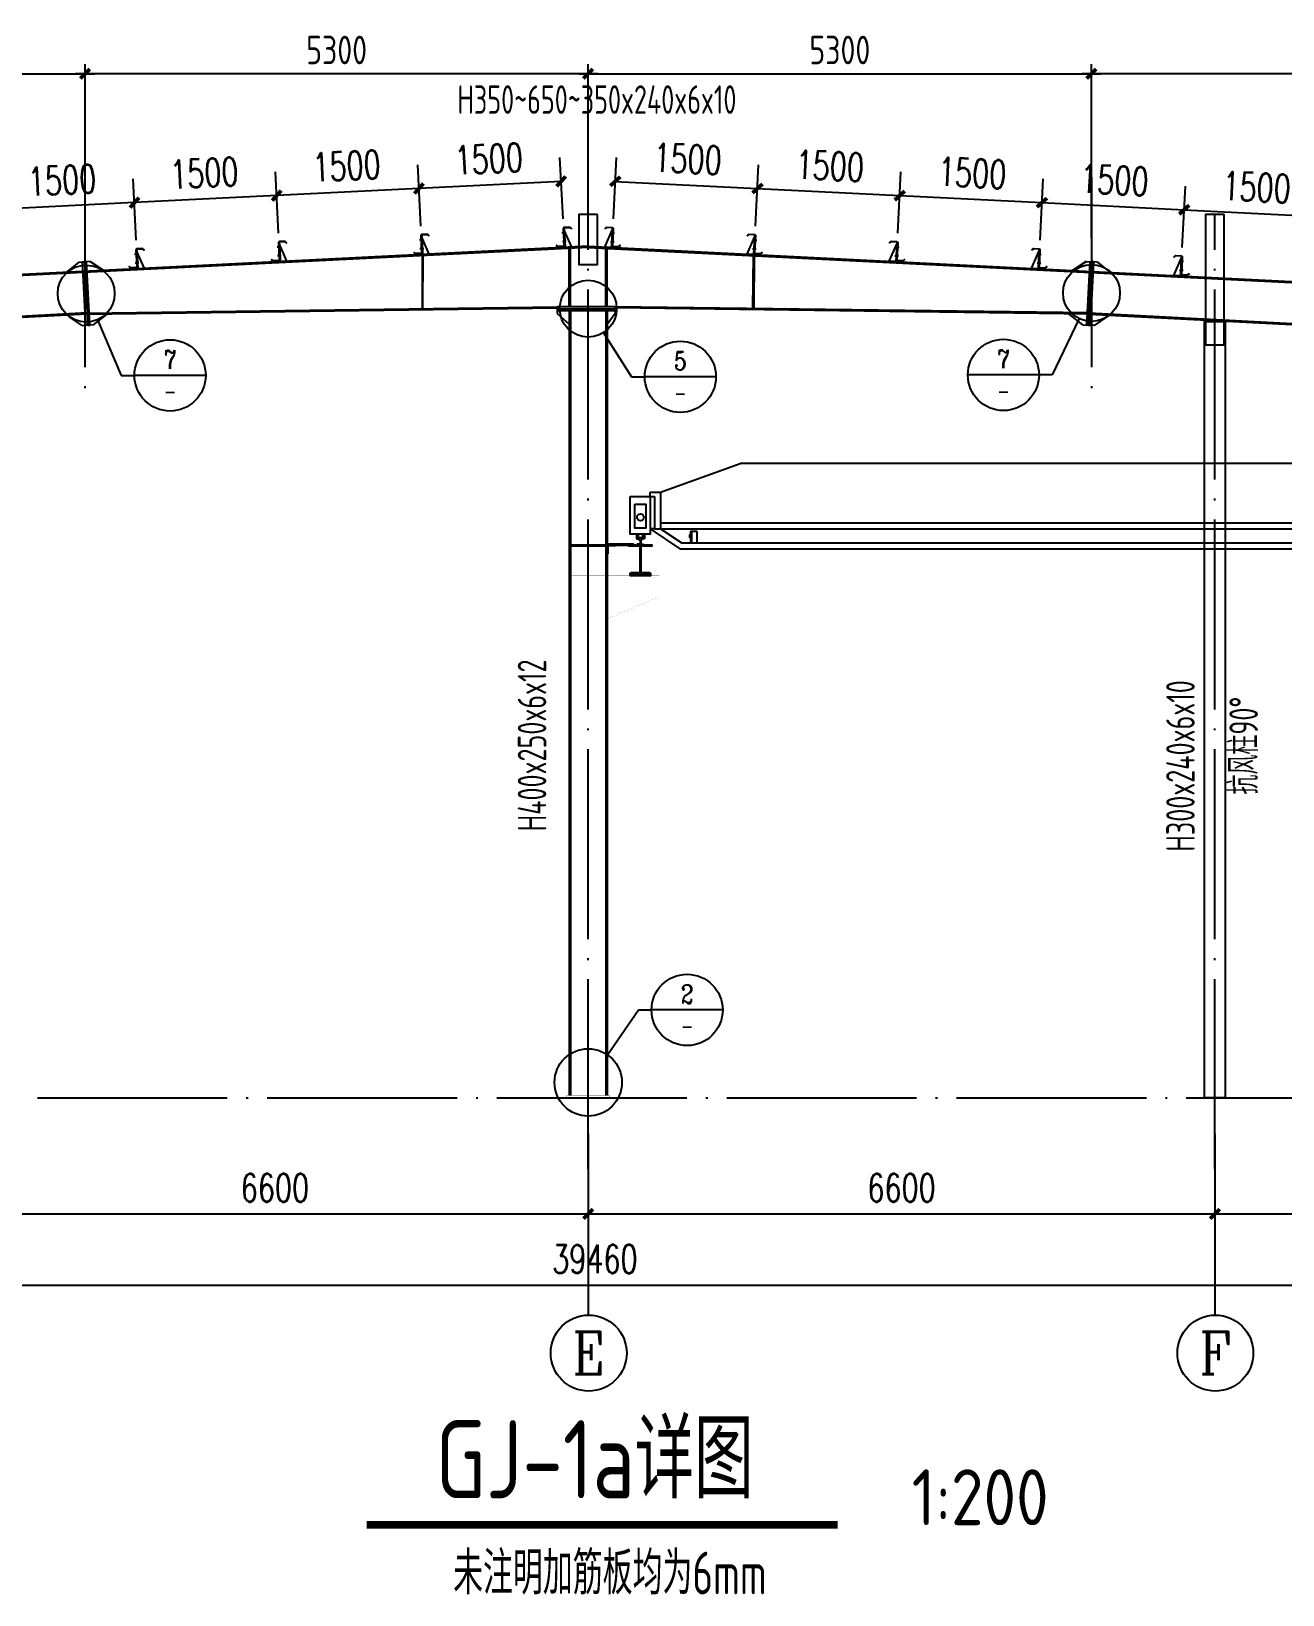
# Model space of a CAD drawing. Extents: x -89996 to 1006241, y -2176 to 440573.
# Drawn here: x 391939 to 405120, y 330381 to 346843 of the extents above; entities that cross this region are included whole.
import ezdxf
from ezdxf.enums import TextEntityAlignment as Align

# ---------------------------------------------------------------- set-up
doc = ezdxf.new("R2010")
doc.units = 0
doc.header["$LTSCALE"] = 1000
doc.header["$MEASUREMENT"] = 0
doc.linetypes.add('DOTE', pattern=[2.42, 2, -0.2, 0.02, -0.2])
for name, color, linetype in [('14', 2, 'Continuous'), ('AXIS', 3, 'Continuous'), ('AXIS_DIM', 3, 'Continuous'), ('AXIS_TEXT', 7, 'Continuous'), ('DIM1', 6, 'Continuous'), ('DIM_SYMB', 3, 'Continuous'), ('DOTE', 1, 'DOTE'), ('GL', 150, 'Continuous'), ('GZ', 50, 'Continuous'), ('LT', 27, 'Continuous'), ('PUB_TEXT', 7, 'Continuous'), ('PZ', 202, 'Continuous'), ('TEXT', 7, 'Continuous'), ('吊车', 221, 'Continuous'), ('柱子', 30, 'Continuous')]:
    doc.layers.add(name, color=color, linetype=linetype)
doc.styles.add('_TCH_AXIS', font='COMPLEX', dxfattribs={"bigfont": 'GBCBIG'})
doc.styles.add('_TCH_DIM_T3', font='SIMPLEX', dxfattribs={"width": 0.705882, "bigfont": 'GBCBIG'})
doc.styles.add('_TCH_LABEL', font='COMPLEX', dxfattribs={"bigfont": 'GBCBIG'})
doc.styles.add('C', font='tssdeng.shx', dxfattribs={"height": 3, "bigfont": 'tssdchn.shx'})
doc.styles.get("Standard").update_dxf_attribs({"font": 'gbenor.shx', "bigfont": 'gbcbig.shx'})
doc.styles.add('TSSD_Dimension', font='Tssdeng.shx', dxfattribs={"width": 0.8, "bigfont": 'hztxt.shx'})
doc.styles.add('TSSD_Norm', font='tssdeng.shx', dxfattribs={"bigfont": 'hztxt.shx'})
doc.dimstyles.new('_TCH_ARCH&&100', dxfattribs={"dimtxt": 297.5, "dimasz": 100, "dimexe": 250, "dimexo": 300, "dimgap": 126.25, "dimtad": 1, "dimdec": 0, "dimzin": 0, "dimdsep": 46, "dimtxsty": '_TCH_DIM_T3', "dimblk": 'ARCHTICK', "dimcen": 0.09, "dimclrt": 7, "dimazin": 2, "dimtfac": 1, "dimtdec": 0, "dimtix": 1, "dimtmove": 2, "dimatfit": 3, "dimfxl": 0, "dimtolj": 1, "dimtzin": 0, "dimarcsym": 0})
doc.dimstyles.new('TCH_100_1', dxfattribs={"dimtxt": 297.5, "dimasz": 100, "dimexe": 250, "dimexo": 300, "dimgap": 126.25, "dimtad": 1, "dimdec": 0, "dimzin": 0, "dimdsep": 46, "dimtxsty": '_TCH_DIM_T3', "dimblk": 'ARCHTICK', "dimcen": 0.09, "dimclrd": 126, "dimclre": 126, "dimclrt": 7, "dimazin": 2, "dimtfac": 1, "dimtdec": 0, "dimtix": 1, "dimtmove": 2, "dimatfit": 3, "dimfxl": 0, "dimtolj": 1, "dimtzin": 0, "dimarcsym": 0})
doc.dimstyles.new('TSSD_100_100', dxfattribs={"dimtxt": 300, "dimasz": 100, "dimexe": 100, "dimexo": 250, "dimgap": 100, "dimtad": 1, "dimdec": 0, "dimzin": 0, "dimdsep": 46, "dimtxsty": 'TSSD_Dimension', "dimblk": 'ARCHTICK', "dimcen": 0, "dimdle": 100, "dimclrt": 7, "dimadec": 0, "dimazin": 0, "dimtfac": 1, "dimtdec": 0, "dimtix": 1, "dimtmove": 2, "dimatfit": 3, "dimfxl": 0, "dimtolj": 1, "dimtzin": 0, "dimarcsym": 0})

# ---------------------------------------------------------------- blocks, each defined once
blk = doc.blocks.new('_ArchTick')
at = {"color": 0, "linetype": 'ByBlock', "const_width": 0.4}
blk.add_lwpolyline([(-0.5, -0.5), (0.5, 0.5)], dxfattribs=at)
blk = doc.blocks.new('*D1224')
at = {"layer": 'AXIS_DIM', "color": 0, "lineweight": -2, "transparency": 16777216}
for p, q in [((412304, 346396), (403005, 346396)), ((403105, 344668), (403105, 346496)), ((412204, 344644), (412204, 346496))]:
    blk.add_line(p, q, dxfattribs=at)
at = {"layer": 'Defpoints', "color": 0, "transparency": 16777216}
for p in [(403105, 346396), (403105, 344418, -2), (412204, 344394)]:
    blk.add_point(p, dxfattribs=at)
at = {"layer": 'AXIS_DIM', "color": 0, "lineweight": -2, "transparency": 16777216, "xscale": 100, "yscale": 100, "zscale": 100, "rotation": 180}
blk.add_blockref('_ArchTick', (403105, 346396), dxfattribs=at)
at = {"layer": 'AXIS_DIM', "color": 0, "lineweight": -2, "transparency": 16777216, "xscale": 100, "yscale": 100, "zscale": 100}
blk.add_blockref('_ArchTick', (412204, 346396), dxfattribs=at)
at = {"layer": 'AXIS_DIM', "color": 7, "transparency": 16777216, "insert": (407655, 346646), "char_height": 300, "attachment_point": 5, "style": 'TSSD_Dimension'}
blk.add_mtext('\\A1;9100', dxfattribs=at)
blk = doc.blocks.new('*D1225')
at = {"layer": 'AXIS_DIM', "color": 0, "lineweight": -2, "transparency": 16777216}
for p, q in [((397705, 346396), (403205, 346396)), ((397805, 344920), (397805, 346496)), ((403105, 344668), (403105, 346496))]:
    blk.add_line(p, q, dxfattribs=at)
at = {"layer": 'Defpoints', "color": 0, "transparency": 16777216}
for p in [(403105, 346396), (397805, 344670), (403105, 344418, -2)]:
    blk.add_point(p, dxfattribs=at)
at = {"layer": 'AXIS_DIM', "color": 0, "lineweight": -2, "transparency": 16777216, "xscale": 100, "yscale": 100, "zscale": 100, "rotation": 180}
blk.add_blockref('_ArchTick', (397805, 346396), dxfattribs=at)
at = {"layer": 'AXIS_DIM', "color": 0, "lineweight": -2, "transparency": 16777216, "xscale": 100, "yscale": 100, "zscale": 100}
blk.add_blockref('_ArchTick', (403105, 346396), dxfattribs=at)
at = {"layer": 'AXIS_DIM', "color": 7, "transparency": 16777216, "insert": (400455, 346646), "char_height": 300, "attachment_point": 5, "style": 'TSSD_Dimension'}
blk.add_mtext('\\A1;5300', dxfattribs=at)
blk = doc.blocks.new('4')
at = {"layer": 'LT', "color": 1, "linetype": 'Continuous'}
for p, q in [((1121054, 121886, -8), (1121014, 121884, -8)), ((1121054, 121886, -8), (1121014, 121884, -8)), ((1121058, 121794, -8), (1121019, 121792, -8)), ((1121058, 121794, -8), (1121019, 121792, -8))]:
    blk.add_line(p, q, dxfattribs=at)
at = {"layer": 'LT', "elevation": -8}
blk.add_lwpolyline([(1121032, 121929, -0.414214), (1121041, 121940), (1121097, 121943), (1121111, 121930), (1121113, 121932), (1121098, 121946), (1121038, 121943, 0.414214), (1121028, 121932), (1121037, 121755, -0.414214), (1121028, 121745), (1120972, 121742), (1120958, 121755), (1120956, 121753), (1120971, 121739), (1121031, 121742, 0.414214), (1121040, 121753), (1121032, 121929)], format="xyb", dxfattribs=at)
at = {"layer": 'LT', "elevation": -4}
for points in [[(1121032, 121924), (1121038, 121925), (1121047, 121733), (1121041, 121733)], [(1121038, 121915), (1121047, 121733), (1121117, 121736)]]:
    blk.add_lwpolyline(points, close=True, dxfattribs=at)
at = {"layer": 'LT', "color": 1, "linetype": 'Continuous'}
for points in [[(1121031, 121872, -8), (1121030, 121897, -8), (1121040, 121873, -8), (1121039, 121897, -8)], [(1121031, 121872, -8), (1121030, 121897, -8), (1121040, 121873, -8), (1121039, 121897, -8)], [(1121035, 121805, -8), (1121036, 121781, -8), (1121044, 121806, -8), (1121045, 121781, -8)], [(1121035, 121805, -8), (1121036, 121781, -8), (1121044, 121806, -8), (1121045, 121781, -8)]]:
    blk.add_solid(points, dxfattribs=at)
blk = doc.blocks.new('*D1227')
at = {"color": 126, "lineweight": -2, "transparency": 16777216}
for p, q in [((398070, 344867), (398102, 345513)), ((399568, 344792), (399600, 345438)), ((398090, 345263), (399588, 345188))]:
    blk.add_line(p, q, dxfattribs=at)
at = {"layer": 'Defpoints', "color": 0, "transparency": 16777216}
for p in [(399588, 345188), (398055, 344568, 0), (399553, 344493, 0)]:
    blk.add_point(p, dxfattribs=at)
at = {"color": 126, "lineweight": -2, "transparency": 16777216, "xscale": 100, "yscale": 100, "zscale": 100}
for p, rotation in [((398090, 345263), 177.1375947720563), ((399588, 345188), 357.1375947720563)]:
    blk.add_blockref('_ArchTick', p, dxfattribs=dict(at, rotation=rotation))
at = {"color": 7, "transparency": 16777216, "insert": (398852, 345500), "char_height": 297.5, "attachment_point": 5, "rotation": 357.1376, "style": '_TCH_DIM_T3'}
blk.add_mtext('\\A1;1500', dxfattribs=at)
blk = doc.blocks.new('*D1228')
at = {"color": 126, "lineweight": -2, "transparency": 16777216}
for p, q in [((399568, 344792), (399600, 345438)), ((401066, 344717), (401098, 345363)), ((399588, 345188), (401086, 345113))]:
    blk.add_line(p, q, dxfattribs=at)
at = {"layer": 'Defpoints', "color": 0, "transparency": 16777216}
for p in [(401086, 345113), (399553, 344493, 0), (401051, 344418, 0)]:
    blk.add_point(p, dxfattribs=at)
at = {"color": 126, "lineweight": -2, "transparency": 16777216, "xscale": 100, "yscale": 100, "zscale": 100}
for p, rotation in [((399588, 345188), 177.1375947720563), ((401086, 345113), 357.1375947720563)]:
    blk.add_blockref('_ArchTick', p, dxfattribs=dict(at, rotation=rotation))
at = {"color": 7, "transparency": 16777216, "insert": (400350, 345426), "char_height": 297.5, "attachment_point": 5, "rotation": 357.1376, "style": '_TCH_DIM_T3'}
blk.add_mtext('\\A1;1500', dxfattribs=at)
blk = doc.blocks.new('*D1229')
at = {"color": 126, "lineweight": -2, "transparency": 16777216}
for p, q in [((401066, 344717), (401098, 345363)), ((402564, 344643), (402596, 345288)), ((401086, 345113), (402584, 345039))]:
    blk.add_line(p, q, dxfattribs=at)
at = {"layer": 'Defpoints', "color": 0, "transparency": 16777216}
for p in [(402584, 345039), (401051, 344418, 0), (402549, 344343, 0)]:
    blk.add_point(p, dxfattribs=at)
at = {"color": 126, "lineweight": -2, "transparency": 16777216, "xscale": 100, "yscale": 100, "zscale": 100}
for p, rotation in [((401086, 345113), 177.1375947720563), ((402584, 345039), 357.1375947720563)]:
    blk.add_blockref('_ArchTick', p, dxfattribs=dict(at, rotation=rotation))
at = {"color": 7, "transparency": 16777216, "insert": (401849, 345351), "char_height": 297.5, "attachment_point": 5, "rotation": 357.1376, "style": '_TCH_DIM_T3'}
blk.add_mtext('\\A1;1500', dxfattribs=at)
blk = doc.blocks.new('*D1230')
at = {"color": 126, "lineweight": -2, "transparency": 16777216}
for p, q in [((402564, 344643), (402596, 345288)), ((404062, 344568), (404095, 345213)), ((402584, 345039), (404082, 344964))]:
    blk.add_line(p, q, dxfattribs=at)
at = {"layer": 'Defpoints', "color": 0, "transparency": 16777216}
for p in [(404082, 344964), (402549, 344343, 0), (404047, 344268, 0)]:
    blk.add_point(p, dxfattribs=at)
at = {"color": 126, "lineweight": -2, "transparency": 16777216, "xscale": 100, "yscale": 100, "zscale": 100}
for p, rotation in [((402584, 345039), 177.1375947720563), ((404082, 344964), 357.1375947720563)]:
    blk.add_blockref('_ArchTick', p, dxfattribs=dict(at, rotation=rotation))
at = {"color": 7, "transparency": 16777216, "insert": (403347, 345276), "char_height": 297.5, "attachment_point": 5, "rotation": 357.1376, "style": '_TCH_DIM_T3'}
blk.add_mtext('\\A1;1500', dxfattribs=at)
blk = doc.blocks.new('*D1231')
at = {"color": 126, "lineweight": -2, "transparency": 16777216}
for p, q in [((404062, 344568), (404095, 345213)), ((405560, 344493), (405593, 345138)), ((404082, 344964), (405580, 344889))]:
    blk.add_line(p, q, dxfattribs=at)
at = {"layer": 'Defpoints', "color": 0, "transparency": 16777216}
for p in [(405580, 344889), (404047, 344268, 0), (405545, 344193, 0)]:
    blk.add_point(p, dxfattribs=at)
at = {"color": 126, "lineweight": -2, "transparency": 16777216, "xscale": 100, "yscale": 100, "zscale": 100}
for p, rotation in [((404082, 344964), 177.1375947720563), ((405580, 344889), 357.1375947720563)]:
    blk.add_blockref('_ArchTick', p, dxfattribs=dict(at, rotation=rotation))
at = {"color": 7, "transparency": 16777216, "insert": (404845, 345201), "char_height": 297.5, "attachment_point": 5, "rotation": 357.1376, "style": '_TCH_DIM_T3'}
blk.add_mtext('\\A1;1500', dxfattribs=at)
blk = doc.blocks.new('*D1204')
at = {"layer": 'AXIS_DIM', "color": 0, "lineweight": -2, "transparency": 16777216}
for p, q in [((382205, 346396), (392605, 346396)), ((382305, 344683), (382305, 346496)), ((392505, 344827), (392505, 346496))]:
    blk.add_line(p, q, dxfattribs=at)
at = {"layer": 'Defpoints', "color": 0, "transparency": 16777216}
for p in [(392505, 346396), (392505, 344577, 4), (382305, 344433, -3)]:
    blk.add_point(p, dxfattribs=at)
at = {"layer": 'AXIS_DIM', "color": 0, "lineweight": -2, "transparency": 16777216, "xscale": 100, "yscale": 100, "zscale": 100, "rotation": 180}
blk.add_blockref('_ArchTick', (382305, 346396), dxfattribs=at)
at = {"layer": 'AXIS_DIM', "color": 0, "lineweight": -2, "transparency": 16777216, "xscale": 100, "yscale": 100, "zscale": 100}
blk.add_blockref('_ArchTick', (392505, 346396), dxfattribs=at)
at = {"layer": 'AXIS_DIM', "color": 7, "transparency": 16777216, "insert": (387405, 346646), "char_height": 300, "attachment_point": 5, "style": 'TSSD_Dimension'}
blk.add_mtext('\\A1;10200', dxfattribs=at)
blk = doc.blocks.new('*D1205')
at = {"layer": 'AXIS_DIM', "color": 0, "lineweight": -2, "transparency": 16777216}
for p, q in [((397905, 346396), (392405, 346396)), ((392505, 344827), (392505, 346496)), ((397805, 344920), (397805, 346496))]:
    blk.add_line(p, q, dxfattribs=at)
at = {"layer": 'Defpoints', "color": 0, "transparency": 16777216}
for p in [(392505, 346396), (392505, 344577, 4), (397805, 344670)]:
    blk.add_point(p, dxfattribs=at)
at = {"layer": 'AXIS_DIM', "color": 0, "lineweight": -2, "transparency": 16777216, "xscale": 100, "yscale": 100, "zscale": 100, "rotation": 180}
blk.add_blockref('_ArchTick', (392505, 346396), dxfattribs=at)
at = {"layer": 'AXIS_DIM', "color": 0, "lineweight": -2, "transparency": 16777216, "xscale": 100, "yscale": 100, "zscale": 100}
blk.add_blockref('_ArchTick', (397805, 346396), dxfattribs=at)
at = {"layer": 'AXIS_DIM', "color": 7, "transparency": 16777216, "insert": (395155, 346646), "char_height": 300, "attachment_point": 5, "style": 'TSSD_Dimension'}
blk.add_mtext('\\A1;5300', dxfattribs=at)
blk = doc.blocks.new('*D1207')
at = {"color": 126, "lineweight": -2, "transparency": 16777216}
for p, q in [((396042, 344792), (396009, 345438)), ((397540, 344867), (397507, 345513)), ((397520, 345263), (396022, 345188))]:
    blk.add_line(p, q, dxfattribs=at)
at = {"layer": 'Defpoints', "color": 0, "transparency": 16777216}
for p in [(396022, 345188), (397555, 344568, 0), (396057, 344493, 0)]:
    blk.add_point(p, dxfattribs=at)
at = {"color": 126, "lineweight": -2, "transparency": 16777216, "xscale": 100, "yscale": 100, "zscale": 100}
for p, rotation in [((396022, 345188), 182.8624052246129), ((397520, 345263), 2.86240522461287)]:
    blk.add_blockref('_ArchTick', p, dxfattribs=dict(at, rotation=rotation))
at = {"color": 7, "transparency": 16777216, "insert": (396757, 345500), "char_height": 297.5, "attachment_point": 5, "rotation": 2.8624, "style": '_TCH_DIM_T3'}
blk.add_mtext('\\A1;1500', dxfattribs=at)
blk = doc.blocks.new('*D1208')
at = {"color": 126, "lineweight": -2, "transparency": 16777216}
for p, q in [((396042, 344792), (396009, 345438)), ((394543, 344717), (394511, 345363)), ((396022, 345188), (394524, 345113))]:
    blk.add_line(p, q, dxfattribs=at)
at = {"layer": 'Defpoints', "color": 0, "transparency": 16777216}
for p in [(394524, 345113), (394558, 344418, 0), (396057, 344493, 0)]:
    blk.add_point(p, dxfattribs=at)
at = {"color": 126, "lineweight": -2, "transparency": 16777216, "xscale": 100, "yscale": 100, "zscale": 100}
for p, rotation in [((396022, 345188), 2.86240522461287), ((394524, 345113), 182.8624052246129)]:
    blk.add_blockref('_ArchTick', p, dxfattribs=dict(at, rotation=rotation))
at = {"color": 7, "transparency": 16777216, "insert": (395259, 345426), "char_height": 297.5, "attachment_point": 5, "rotation": 2.8624, "style": '_TCH_DIM_T3'}
blk.add_mtext('\\A1;1500', dxfattribs=at)
blk = doc.blocks.new('*D1209')
at = {"color": 126, "lineweight": -2, "transparency": 16777216}
for p, q in [((393045, 344643), (393013, 345288)), ((394543, 344717), (394511, 345363)), ((394524, 345113), (393026, 345039))]:
    blk.add_line(p, q, dxfattribs=at)
at = {"layer": 'Defpoints', "color": 0, "transparency": 16777216}
for p in [(393026, 345039), (394558, 344418, 0), (393060, 344343, 0)]:
    blk.add_point(p, dxfattribs=at)
at = {"color": 126, "lineweight": -2, "transparency": 16777216, "xscale": 100, "yscale": 100, "zscale": 100}
for p, rotation in [((393026, 345039), 182.8624052246129), ((394524, 345113), 2.86240522461287)]:
    blk.add_blockref('_ArchTick', p, dxfattribs=dict(at, rotation=rotation))
at = {"color": 7, "transparency": 16777216, "insert": (393761, 345351), "char_height": 297.5, "attachment_point": 5, "rotation": 2.8624, "style": '_TCH_DIM_T3'}
blk.add_mtext('\\A1;1500', dxfattribs=at)
blk = doc.blocks.new('*D1210')
at = {"color": 126, "lineweight": -2, "transparency": 16777216}
for p, q in [((393045, 344643), (393013, 345288)), ((391547, 344568), (391515, 345213)), ((393026, 345039), (391527, 344964))]:
    blk.add_line(p, q, dxfattribs=at)
at = {"layer": 'Defpoints', "color": 0, "transparency": 16777216}
for p in [(391527, 344964), (391562, 344268, 0), (393060, 344343, 0)]:
    blk.add_point(p, dxfattribs=at)
at = {"color": 126, "lineweight": -2, "transparency": 16777216, "xscale": 100, "yscale": 100, "zscale": 100}
for p, rotation in [((393026, 345039), 2.86240522461287), ((391527, 344964), 182.8624052246129)]:
    blk.add_blockref('_ArchTick', p, dxfattribs=dict(at, rotation=rotation))
at = {"color": 7, "transparency": 16777216, "insert": (392263, 345276), "char_height": 297.5, "attachment_point": 5, "rotation": 2.8624, "style": '_TCH_DIM_T3'}
blk.add_mtext('\\A1;1500', dxfattribs=at)
blk = doc.blocks.new('*D2768')
at = {"layer": 'AXIS', "color": 0, "lineweight": -2, "transparency": 16777216}
for p, q in [((378145, 335235), (378145, 333390)), ((417604, 335235), (417604, 333390)), ((378145, 333640), (417604, 333640))]:
    blk.add_line(p, q, dxfattribs=at)
at = {"layer": 'Defpoints', "color": 0, "transparency": 16777216}
for p in [(378145, 335535), (417604, 335535), (417604, 333640)]:
    blk.add_point(p, dxfattribs=at)
at = {"layer": 'AXIS', "color": 0, "lineweight": -2, "transparency": 16777216, "xscale": 100, "yscale": 100, "zscale": 100, "rotation": 180}
blk.add_blockref('_ArchTick', (378145, 333640), dxfattribs=at)
at = {"layer": 'AXIS', "color": 0, "lineweight": -2, "transparency": 16777216, "xscale": 100, "yscale": 100, "zscale": 100}
blk.add_blockref('_ArchTick', (417604, 333640), dxfattribs=at)
at = {"layer": 'AXIS', "color": 7, "transparency": 16777216, "insert": (397875, 333915), "char_height": 297.5, "attachment_point": 5, "style": '_TCH_DIM_T3'}
blk.add_mtext('\\A1;39460', dxfattribs=at)
blk = doc.blocks.new('*D2771')
at = {"layer": 'AXIS', "color": 0, "lineweight": -2, "transparency": 16777216}
for p, q in [((391205, 335235), (391205, 334140)), ((397805, 335235), (397805, 334140)), ((391205, 334390), (397805, 334390))]:
    blk.add_line(p, q, dxfattribs=at)
at = {"layer": 'Defpoints', "color": 0, "transparency": 16777216}
for p in [(391205, 335535), (397805, 335535), (397805, 334390)]:
    blk.add_point(p, dxfattribs=at)
at = {"layer": 'AXIS', "color": 0, "lineweight": -2, "transparency": 16777216, "xscale": 100, "yscale": 100, "zscale": 100, "rotation": 180}
blk.add_blockref('_ArchTick', (391205, 334390), dxfattribs=at)
at = {"layer": 'AXIS', "color": 0, "lineweight": -2, "transparency": 16777216, "xscale": 100, "yscale": 100, "zscale": 100}
blk.add_blockref('_ArchTick', (397805, 334390), dxfattribs=at)
at = {"layer": 'AXIS', "color": 7, "transparency": 16777216, "insert": (394505, 334665), "char_height": 297.5, "attachment_point": 5, "style": '_TCH_DIM_T3'}
blk.add_mtext('\\A1;6600', dxfattribs=at)
blk = doc.blocks.new('*D2772')
at = {"layer": 'AXIS', "color": 0, "lineweight": -2, "transparency": 16777216}
for p, q in [((397805, 335235), (397805, 334140)), ((404405, 335235), (404405, 334140)), ((397805, 334390), (404405, 334390))]:
    blk.add_line(p, q, dxfattribs=at)
at = {"layer": 'Defpoints', "color": 0, "transparency": 16777216}
for p in [(397805, 335535), (404405, 335535), (404405, 334390)]:
    blk.add_point(p, dxfattribs=at)
at = {"layer": 'AXIS', "color": 0, "lineweight": -2, "transparency": 16777216, "xscale": 100, "yscale": 100, "zscale": 100, "rotation": 180}
blk.add_blockref('_ArchTick', (397805, 334390), dxfattribs=at)
at = {"layer": 'AXIS', "color": 0, "lineweight": -2, "transparency": 16777216, "xscale": 100, "yscale": 100, "zscale": 100}
blk.add_blockref('_ArchTick', (404405, 334390), dxfattribs=at)
at = {"layer": 'AXIS', "color": 7, "transparency": 16777216, "insert": (401105, 334665), "char_height": 297.5, "attachment_point": 5, "style": '_TCH_DIM_T3'}
blk.add_mtext('\\A1;6600', dxfattribs=at)
blk = doc.blocks.new('*D2773')
at = {"layer": 'AXIS', "color": 0, "lineweight": -2, "transparency": 16777216}
for p, q in [((404405, 335235), (404405, 334140)), ((411005, 335235), (411005, 334140)), ((404405, 334390), (411005, 334390))]:
    blk.add_line(p, q, dxfattribs=at)
at = {"layer": 'Defpoints', "color": 0, "transparency": 16777216}
for p in [(404405, 335535), (411005, 335535), (411005, 334390)]:
    blk.add_point(p, dxfattribs=at)
at = {"layer": 'AXIS', "color": 0, "lineweight": -2, "transparency": 16777216, "xscale": 100, "yscale": 100, "zscale": 100, "rotation": 180}
blk.add_blockref('_ArchTick', (404405, 334390), dxfattribs=at)
at = {"layer": 'AXIS', "color": 0, "lineweight": -2, "transparency": 16777216, "xscale": 100, "yscale": 100, "zscale": 100}
blk.add_blockref('_ArchTick', (411005, 334390), dxfattribs=at)
at = {"layer": 'AXIS', "color": 7, "transparency": 16777216, "insert": (407705, 334665), "char_height": 297.5, "attachment_point": 5, "style": '_TCH_DIM_T3'}
blk.add_mtext('\\A1;6600', dxfattribs=at)

msp = doc.modelspace()

# ---------------------------------------------------------------- linework, layer by layer
for points in [[(396065.39, 344481.2), (396056.89, 344480.78), (396055.72, 343923.02), (396064.2, 343922.99)], [(399544.1, 344481.2), (399552.59, 344480.78), (399548.54, 343923.28), (399540.06, 343923.25)]]:
    msp.add_lwpolyline(points, close=True)
at = {"layer": '14', "const_width": 0.45}
for points, elevation in [([(397618.74, 341112.58), (397990.74, 341112.58)], 3.98), ([(398554.74, 341112.58), (398004.74, 341112.58)], 3.84), ([(398004.74, 341112.58), (398004.74, 341102.58)], 3.84), ([(398554.74, 341102.58), (398554.74, 341112.58)], 3.84), ([(397990.74, 341102.58), (397618.74, 341102.58)], 3.98), ([(398004.74, 340662.58), (398004.74, 341102.58)], 3.84), ([(398004.74, 341102.58), (398554.74, 341102.58)], 3.84), ([(398004.74, 341102.58), (398554.74, 341102.58)], 3.84), ([(398349.74, 341102.58), (398349.74, 340806.85)], 3.84), ([(398359.74, 340811.03), (398359.74, 341102.58)], 3.84), ([(398554.74, 341102.58), (398554.74, 340892.58)], 3.84), ([(398554.74, 340892.58), (398004.74, 340662.58)], 3.84), ([(398554.74, 340892.58), (398004.74, 340662.58)], 3.84), ([(398004.74, 340652.58), (398554.74, 340882.58)], 3.84), ([(398349.74, 340806.85), (398359.74, 340811.03)], 3.84), ([(398554.74, 340882.58), (398554.74, 340892.58)], 3.84), ([(397618.74, 340662.58), (397990.74, 340662.58)], 3.98), ([(397990.74, 340652.58), (397618.74, 340652.58)], 3.98), ([(398004.74, 340662.58), (398004.74, 340652.58)], 3.84)]:
    msp.add_lwpolyline(points, dxfattribs=dict(at, elevation=elevation))
at = {"layer": 'AXIS'}
for p, q in [((392635.12, 343806.32), (392887.11, 343219.81)), ((402975.84, 343817.3), (402691.81, 343224.8)), ((397965.65, 343669.29), (398261.18, 343205.07)), ((392887.11, 343219.81), (393025.81, 343219.81)), ((393775.81, 343219.81), (393025.81, 343219.81)), ((398261.18, 343205.07), (398400.23, 343205.07)), ((399150.23, 343205.07), (398400.23, 343205.07)), ((402553.11, 343224.8), (401803.11, 343224.8)), ((402691.81, 343224.8), (402553.11, 343224.8)), ((398006.64, 336066.87), (398332.76, 336538.35)), ((398332.76, 336538.35), (398471.46, 336538.35)), ((399221.46, 336538.35), (398471.46, 336538.35)), ((397804.74, 334608.65), (397804.74, 333327.91)), ((404404.74, 334608.65), (404404.74, 333327.91))]:
    msp.add_line(p, q, dxfattribs=at)
for centre, radius in [((392516.84, 344081.61), 299.62), ((403105.36, 344087.48), 299.62), ((397804.74, 343922.03), 299.62), ((393400.81, 343219.81), 375), ((398775.23, 343205.07), 375), ((402178.11, 343224.8), 375), ((398846.46, 336538.35), 375), ((397804.74, 335774.98), 354.91), ((397809.97, 332924.76), 400), ((404409.97, 332924.76), 400)]:
    msp.add_circle(centre, radius, dxfattribs=at)
at = {"layer": 'DIM1'}
for p, q in [((397990.74, 341432.58, 3.48), (397618.74, 341432.58, 3.98)), ((397990.74, 341422.58, 3.48), (397618.74, 341422.58, 3.98))]:
    msp.add_line(p, q, dxfattribs=at)
at = {"layer": 'DIM1', "elevation": 8.52}
for points in [[(398014.74, 341432.58), (398282.63, 341432.58), (398282.63, 341442.58), (398014.74, 341442.58)], [(398229.74, 341424.58), (398479.74, 341424.58), (398479.74, 341432.58), (398229.74, 341432.58)], [(398351.74, 341424.58), (398357.74, 341424.58), (398357.74, 341140.58), (398351.74, 341140.58)], [(398244.74, 341112.58), (398464.74, 341112.58), (398464.74, 341132.58), (398244.74, 341132.58)], [(398254.74, 341132.58), (398454.74, 341132.58), (398454.74, 341140.58), (398254.74, 341140.58)]]:
    msp.add_lwpolyline(points, close=True, dxfattribs=at)
at = {"layer": 'DIM1', "elevation": 3.84}
msp.add_lwpolyline([(398004.74, 341432.58), (398094.74, 341432.58), (398094.74, 341427.24, -0.41421356), (398092.07, 341424.58), (398022.74, 341424.58, 0.41421356), (398012.74, 341414.58), (398012.74, 341345.24, -0.41421356), (398010.07, 341342.58), (398004.74, 341342.58), (398004.74, 341432.58)], format="xyb", dxfattribs=at)
at = {"layer": 'DIM_SYMB', "const_width": 82.32}
msp.add_lwpolyline([(395472.12, 331116.37), (400431.4, 331116.37)], dxfattribs=at)
at = {"layer": 'DOTE'}
for p, q in [((392504.74, 345305.41, 3.99), (392504.74, 343075.29, 3.99)), ((403104.93, 345305.33, 0), (403104.93, 343075.21, 0)), ((397804.74, 334862.59, 3.97), (397804.74, 344912.48, 3.99)), ((404404.74, 334862.59, 3.97), (404404.74, 344914.66, 3.99)), ((377483.48, 335612.59, 4.01), (445487.3, 335612.56, 3.99))]:
    msp.add_line(p, q, dxfattribs=at)
at = {"layer": 'GL', "extrusion": (0.000390955, 1.93016e-05, 1)}
for p, q in [((397804.73, 344568.17), (378863.52, 343621.11)), ((397804.74, 344580.18, 0), (378863.54, 343633.12, 0)), ((392528.06, 343877.3, -0.92), (382326.96, 343348.35, -10.55)), ((392528.05, 343865.28, -0.92), (382327.55, 343336.36, -10.55))]:
    msp.add_line(p, q, dxfattribs=at)
at = {"layer": 'GL', "extrusion": (-0.000390955, 1.93016e-05, 1)}
for p, q in [((397804.74, 344580.18, 0), (417328.49, 343604, 0)), ((397804.76, 344568.17), (417328.49, 343591.98)), ((403081.65, 343865.82, -2.7), (412206.29, 343392.52, 0)), ((403082.27, 343877.8, -2.7), (412206.87, 343404.51, 0))]:
    msp.add_line(p, q, dxfattribs=at)
at = {"layer": 'GL'}
for p, q in [((392528.05, 343865.28, -0.92), (397476.19, 343929.95, 4.08)), ((392529.61, 343875.58, 4.08), (397476.19, 343942.03, 4.08)), ((392529.61, 343875.58, 4.08), (397476.19, 343942.03, 4.08)), ((403081.64, 343877.73, -2.7), (398086.55, 343942.03, 7.95)), ((403081.64, 343877.73, -2.7), (398086.55, 343942.03, 7.95)), ((403081.65, 343865.82, -2.7), (398086.55, 343929.95, 7.95)), ((403081.65, 343865.82, -2.7), (398086.55, 343929.95, 7.95))]:
    msp.add_line(p, q, dxfattribs=at)
at = {"layer": 'GZ'}
for p, q in [((397604.74, 343942.03, 3.99), (397604.74, 344555.67, 3.91)), ((397604.74, 343942.03, 3.99), (397604.74, 344555.67, 3.91)), ((397618.74, 343942.03, 3.99), (397618.74, 344556.37, 3.91)), ((397618.74, 343942.03, 3.99), (397618.74, 344556.37, 3.91)), ((397990.74, 343942.03, 3.99), (397990.74, 344556.37, 3.92)), ((397990.74, 343942.03, 3.99), (397990.74, 344556.37, 3.92)), ((398004.74, 343942.03, 3.99), (398004.74, 344555.67, 3.92)), ((398004.74, 343942.03, 3.99), (398004.74, 344555.67, 3.92)), ((397604.74, 343902.03, 3.99), (397604.74, 335637.56, 3.97)), ((397618.74, 343902.03, 3.99), (397618.74, 335637.56, 3.97)), ((397990.74, 343902.03, 3.99), (397990.74, 335637.56, 3.97)), ((398004.74, 343902.03, 3.99), (398004.74, 335637.56, 3.97))]:
    msp.add_line(p, q, dxfattribs=at)
at = {"layer": 'GZ', "elevation": 4.02}
msp.add_lwpolyline([(404514.74, 335612.56), (404294.74, 335612.56), (404294.74, 343788.18), (404514.74, 343788.18)], close=True, dxfattribs=at)
at = {"layer": 'LT', "elevation": 3.99}
for points in [[(397901.83, 344914.66), (397707.66, 344914.66), (397707.66, 344386.22), (397901.83, 344386.22)], [(404501.83, 344914.66), (404307.66, 344914.66), (404307.66, 343541.3), (404501.83, 343541.3)]]:
    msp.add_lwpolyline(points, close=True, dxfattribs=at)
at = {"layer": 'PZ', "extrusion": (0.001015, -0.01107, 0.999938)}
for p, q in [((392439.65, 344411.92, 5.23), (392311.01, 344305.5, 2.75)), ((392439.65, 344411.92, 5.23), (392311.01, 344305.5, 2.75)), ((392439.65, 344411.92, 5.23), (392479.6, 344413.99, 5.21)), ((392439.65, 344411.92, 5.23), (392479.6, 344413.99, 5.21)), ((392559.49, 344418.13, 5.18), (392519.54, 344416.06, 5.2)), ((392559.49, 344418.13, 5.18), (392519.54, 344416.06, 5.2)), ((392559.49, 344418.13, 5.18), (392697.46, 344325.59, 4.47)), ((392559.49, 344418.13, 5.18), (392704.09, 344325.15, 2.75)), ((392474.2, 343745.04, 2.17), (392337.89, 343838.16, -2.39)), ((392474.2, 343745.04, 2.17), (392514.14, 343747.11, 2.15)), ((392474.2, 343745.04, 2.17), (392514.14, 343747.11, 2.15)), ((392594.04, 343751.25, 2.12), (392554.09, 343749.18, 2.13)), ((392594.04, 343751.25, 2.12), (392554.09, 343749.18, 2.13))]:
    msp.add_line(p, q, dxfattribs=at)
at = {"layer": 'PZ', "extrusion": (-0.001015, -0.01107, 0.999938)}
for p, q in [((403050.18, 344418.12, 1.19), (402905.59, 344325.14, -1.24)), ((403050.18, 344418.12, 1.19), (402912.21, 344325.58, 0.47)), ((403050.18, 344418.12, 1.19), (403090.13, 344416.05, 1.21)), ((403050.18, 344418.12, 1.19), (403090.13, 344416.05, 1.21)), ((403170.02, 344411.91, 1.24), (403130.08, 344413.98, 1.22)), ((403170.02, 344411.91, 1.24), (403130.08, 344413.98, 1.22)), ((403170.02, 344411.91, 1.24), (403298.66, 344305.49, -1.24)), ((403170.02, 344411.91, 1.24), (403298.66, 344305.49, -1.24)), ((403015.64, 343751.24, -1.87), (403055.58, 343749.17, -1.86)), ((403015.64, 343751.24, -1.87), (403055.58, 343749.17, -1.86)), ((403135.48, 343745.03, -1.82), (403095.53, 343747.1, -1.84)), ((403135.48, 343745.03, -1.82), (403095.53, 343747.1, -1.84)), ((403135.48, 343745.03, -1.82), (403271.78, 343838.16, -6.38))]:
    msp.add_line(p, q, dxfattribs=at)
at = {"layer": 'PZ'}
for p, q in [((397476.19, 343942.03, 4.08), (397476.19, 343902.03, 4.08)), ((398086.55, 343942.03, 7.95), (397476.19, 343942.03, 4.08)), ((397476.19, 343942.03, 4.08), (397476.19, 343902.03, 4.08)), ((397476.19, 343922.03, 4.08), (398086.55, 343922.03, 7.95)), ((398086.55, 343942.03, 7.95), (398086.55, 343902.03, 7.95)), ((397476.19, 343902.03, 4.08), (398086.55, 343902.03, 7.95)), ((397476.19, 343902.03, 4.08), (397476.19, 343872.03, 4.08)), ((397476.19, 343872.03, 4.08), (397604.74, 343757.98, 3.99)), ((398087.15, 343872.04, 7.95), (398004.74, 343754.49, 3.99)), ((398086.55, 343902.03, 7.95), (398087.15, 343872.04, 7.95)), ((398086.55, 343902.03, 7.95), (398087.15, 343872.04, 7.95))]:
    msp.add_line(p, q, dxfattribs=at)
at = {"layer": 'PZ', "extrusion": (0.000134453, -0.011116, 0.999938)}
msp.add_line((392594.03, 343751.25, 2.17), (392739.05, 343864.96, 1.54), dxfattribs=at)
at = {"layer": 'PZ', "extrusion": (-0.000134453, -0.011116, 0.999938)}
msp.add_line((403015.64, 343751.24, -1.82), (402870.63, 343864.95, -2.45), dxfattribs=at)
at = {"layer": 'PZ', "extrusion": (0.001015, -0.01107, 0.999938), "elevation": -3409.23}
for points in [[(392533.91, 343731.52), (392513.94, 343730.48), (392479.39, 344397.35), (392499.36, 344398.38)], [(392533.91, 343731.52), (392513.94, 343730.48), (392479.39, 344397.35), (392499.36, 344398.38)], [(392533.91, 343731.52), (392553.89, 343732.55), (392519.34, 344399.42), (392499.36, 344398.38)], [(392533.91, 343731.52), (392553.89, 343732.55), (392519.34, 344399.42), (392499.36, 344398.38)]]:
    msp.add_lwpolyline(points, close=True, dxfattribs=at)
at = {"layer": 'PZ', "extrusion": (-0.001015, -0.01107, 0.999938), "elevation": -4219.33}
for points in [[(403075.35, 343722.53), (403055.37, 343723.56), (403089.92, 344390.43), (403109.9, 344389.39)], [(403075.35, 343722.53), (403055.37, 343723.56), (403089.92, 344390.43), (403109.9, 344389.39)], [(403075.35, 343722.53), (403095.32, 343721.49), (403129.87, 344388.36), (403109.9, 344389.39)], [(403075.35, 343722.53), (403095.32, 343721.49), (403129.87, 344388.36), (403109.9, 344389.39)]]:
    msp.add_lwpolyline(points, close=True, dxfattribs=at)
at = {"layer": 'PZ', "const_width": 2.25}
for points, elevation in [([(397811.74, 335812.53), (397797.74, 335812.53), (397797.74, 335637.53), (397811.74, 335637.53)], 3.94), ([(397579.74, 335612.56), (398029.74, 335612.51), (398029.74, 335637.51), (397579.74, 335637.56)], 3.97)]:
    msp.add_lwpolyline(points, close=True, dxfattribs=dict(at, elevation=elevation))
at = {"layer": '吊车'}
for p, q in [((398564.67, 341990.18, 3.84), (399403.72, 342293.67, -0.6)), ((398564.67, 341990.18, 3.84), (399403.72, 342293.67, -0.6)), ((416305.21, 342293.66, 4.02), (399403.72, 342293.67, -0.6)), ((398456.05, 341943.29, 3.84), (398456.05, 341990.18, 3.84)), ((398456.05, 341990.18, 3.84), (398564.67, 341990.18, 3.84)), ((398456.05, 341943.29, 3.84), (398501.55, 341943.29, 3.84)), ((398501.55, 341943.29, 3.84), (398501.55, 341605.59, 3.84)), ((398564.67, 341990.18, 3.84), (398564.67, 341605.59, 3.84)), ((398456.05, 341605.59, 3.84), (398771.39, 341394.89, 3.84)), ((398456.05, 341605.59, 3.84), (398771.39, 341394.89, 3.84)), ((398501.55, 341605.59, 3.84), (398456.05, 341605.59, 3.84)), ((398501.55, 341605.59, 3.84), (398564.67, 341605.59, 3.84)), ((416794.55, 341665.34, 4.02), (398564.67, 341665.35, 3.84)), ((398564.67, 341605.59, 3.84), (416794.55, 341605.57, 4.02)), ((398564.67, 341605.59, 3.84), (398792.98, 341453.05, 3.84)), ((398564.67, 341605.59, 3.84), (398792.98, 341453.05, 3.84)), ((398313.5, 341549.08, 3.84), (398313.5, 341499.71, 3.84)), ((398313.5, 341499.71, 3.84), (398332.06, 341499.71, 3.84)), ((398332.06, 341549.08, 3.84), (398332.06, 341499.71, 3.84)), ((398377.38, 341510.29, 3.84), (398332.06, 341510.29, 3.84)), ((398377.38, 341549.08, 3.84), (398377.38, 341499.71, 3.84)), ((398395.94, 341499.71, 3.84), (398377.38, 341499.71, 3.84)), ((398395.94, 341549.08, 3.84), (398395.94, 341499.71, 3.84)), ((410221.58, 341453.02, 5.86), (398792.98, 341453.05, 3.84)), ((398864.45, 341537.09, 3.84), (398881.88, 341537.09, 3.84)), ((398864.45, 341537.09, 3.84), (398881.88, 341537.09, 3.84)), ((398864.45, 341520.36, 3.84), (398881.88, 341520.36, 3.84)), ((398864.45, 341520.36, 3.84), (398881.88, 341520.36, 3.84)), ((398881.88, 341577.93, 3.84), (398948.82, 341577.93, 3.84)), ((398881.88, 341577.93, 3.84), (398948.82, 341577.93, 3.84)), ((398881.88, 341577.93, 3.84), (398881.88, 341453.05, 3.84)), ((398881.88, 341577.93, 3.84), (398881.88, 341453.05, 3.84)), ((398893.47, 341577.93, 3.84), (398893.47, 341453.05, 3.84)), ((398893.47, 341577.93, 3.84), (398893.47, 341453.05, 3.84)), ((398948.82, 341577.93, 3.84), (398948.82, 341453.05, 3.84)), ((398948.82, 341577.93, 3.84), (398948.82, 341453.05, 3.84)), ((398398.13, 341432.58, 3.84), (398311.35, 341432.58, 3.84)), ((398771.39, 341394.89, 3.84), (410253.16, 341394.87, 5.86))]:
    msp.add_line(p, q, dxfattribs=at)
at = {"layer": '吊车', "elevation": 8.52}
for points in [[(398246.39, 341943.29), (398456.05, 341943.29), (398456.05, 341549.08), (398246.39, 341549.08)], [(398295.36, 341862.56), (398410.14, 341862.56), (398410.14, 341610.24), (398295.36, 341610.24)]]:
    msp.add_lwpolyline(points, close=True, dxfattribs=at)
at = {"layer": '吊车', "elevation": 3.84}
for points in [[(398354.74, 341510.29), (398349.3, 341510.83), (398346.67, 341510.92), (398344.13, 341510.8), (398341.73, 341510.4), (398339.49, 341509.65), (398337.46, 341508.47), (398335.66, 341506.8), (398334.66, 341505.48), (398333.8, 341503.99), (398333.09, 341502.39), (398332.58, 341500.75), (398332.29, 341499.12), (398332.23, 341497.56), (398332.46, 341496.13), (398332.98, 341494.89), (398333.55, 341494.13), (398334.28, 341493.49), (398336.12, 341492.5), (398338.33, 341491.79), (398340.76, 341491.24), (398345.61, 341490.15), (398347.72, 341489.38), (398349.41, 341488.29), (398350.35, 341487.18), (398350.99, 341485.84), (398351.38, 341484.3), (398351.56, 341482.59), (398351.52, 341478.81), (398351.25, 341474.73), (398350.89, 341465.51), (398350.69, 341461.08), (398350.33, 341456.91), (398349.69, 341453.1), (398348.63, 341449.76), (398347.92, 341448.31), (398347.05, 341447.01), (398346.03, 341445.89), (398344.83, 341444.95), (398343.64, 341444.29), (398342.33, 341443.77), (398339.39, 341443.03), (398336.12, 341442.58), (398332.64, 341442.27), (398329.09, 341441.96), (398325.57, 341441.48), (398322.22, 341440.7), (398319.15, 341439.45), (398316.98, 341438.07), (398315, 341436.4), (398311.35, 341432.58)], [(398354.74, 341510.29), (398360.23, 341510.84), (398362.89, 341510.94), (398365.44, 341510.83), (398367.84, 341510.42), (398370.07, 341509.67), (398372.07, 341508.48), (398373.82, 341506.8), (398374.77, 341505.47), (398375.58, 341503.99), (398376.23, 341502.39), (398376.68, 341500.75), (398376.92, 341499.12), (398376.93, 341497.56), (398376.66, 341496.13), (398376.1, 341494.89), (398375.52, 341494.14), (398374.79, 341493.51), (398372.98, 341492.51), (398370.82, 341491.79), (398368.46, 341491.23), (398363.76, 341490.13), (398361.71, 341489.36), (398360.07, 341488.29), (398359.14, 341487.18), (398358.5, 341485.84), (398358.11, 341484.3), (398357.92, 341482.59), (398357.96, 341478.81), (398358.24, 341474.73), (398358.59, 341465.52), (398358.78, 341461.08), (398359.14, 341456.91), (398359.79, 341453.1), (398360.84, 341449.76), (398361.56, 341448.31), (398362.43, 341447.01), (398363.45, 341445.89), (398364.65, 341444.95), (398365.84, 341444.29), (398367.15, 341443.77), (398370.1, 341443.03), (398373.36, 341442.58), (398376.84, 341442.27), (398380.39, 341441.96), (398383.91, 341441.48), (398387.26, 341440.7), (398390.33, 341439.45), (398392.5, 341438.07), (398394.48, 341436.4), (398398.13, 341432.58)]]:
    msp.add_lwpolyline(points, dxfattribs=at)
at = {"layer": '吊车'}
msp.add_circle((398354.72, 341725.79, 3.84), 35.73, dxfattribs=at)
at = {"layer": '柱子', "const_width": 0.45, "elevation": 3.98}
msp.add_lwpolyline([(397618.74, 341112.58), (397990.74, 341112.58)], dxfattribs=at)

# ---------------------------------------------------------------- block references
at = {"extrusion": (0.000390955, 1.93016e-05, 1), "rotation": 359.9280376252666}
for p in [(-723638, 224243.2, 177.96), (-726638.19, 224093.2, 177.96), (-725138.09, 224168.2, 177.96), (-728138.28, 224018.19, 177.96)]:
    msp.add_blockref('4', p, dxfattribs=at)
at = {"extrusion": (-0.000390955, 1.93016e-05, 1), "xscale": -1, "rotation": 0.07196237465235455}
for p in [(1519248.21, 224243.17, -144.51), (1520746.34, 224168.26, -145.1), (1522244.47, 224093.36, -145.69), (1523742.59, 224018.45, -146.27), (1525240.72, 223943.55, -146.86)]:
    msp.add_blockref('4', p, dxfattribs=at)

# ---------------------------------------------------------------- texts
at = {"layer": 'AXIS_TEXT', "style": '_TCH_AXIS'}
for s, p, p2 in [('E', (397640.28, 332702.04), (397979.66, 332702.04)), ('F', (404240.28, 332702.04), (404579.66, 332702.04))]:
    msp.add_text(s, height=445.44, dxfattribs=at).set_placement(p, p2, align=Align.FIT)
at = {"layer": 'PUB_TEXT', "style": '_TCH_LABEL'}
for s, p, p2 in [('7', (393335.56, 343289.22), (393466.06, 343289.22)), ('5', (398709.98, 343274.48), (398840.48, 343274.48)), ('7', (402112.86, 343294.21), (402243.36, 343294.21)), ('2', (398781.21, 336607.76), (398911.71, 336607.76))]:
    msp.add_text(s, height=195.75, dxfattribs=at).set_placement(p, p2, align=Align.FIT)
at = {"layer": 'PUB_TEXT', "style": '_TCH_LABEL', "width": 0.777778}
for p, p2 in [((393335.56, 342954.64), (393466.06, 342954.64)), ((398709.98, 342939.91), (398840.48, 342939.91)), ((402112.86, 342959.63), (402243.36, 342959.63)), ((398781.21, 336273.19), (398911.71, 336273.19))]:
    msp.add_text('-', height=195.75, dxfattribs=at).set_placement(p, p2, align=Align.FIT)
at = {"layer": 'PUB_TEXT', "style": 'C', "width": 0.8}
msp.add_text('GJ-1a详图', height=823.2, dxfattribs=at).set_placement((396196.38, 331395.29))
at = {"layer": 'PUB_TEXT'}
msp.add_text('1:200', height=588, dxfattribs=at).set_placement((401211.88, 331113.02))
at = {"layer": 'TEXT', "width": 0.7}
for s, rotation, style, p in [('H350~650~350x240x6x10', 360, 'TSSD_Dimension', (396427.48, 345974.17, -2.58)), ('H400x250x6x12', 90, 'TSSD_Norm', (397363.28, 338419.41, -2.24)), ('H300x240x6x10', 90, 'TSSD_Norm', (404192.13, 338205.56, 3.57)), ('抗风柱90°', 90, 'TSSD_Norm', (404858.08, 338807.06, 4.02))]:
    msp.add_text(s, height=300, rotation=rotation, dxfattribs=dict(at, style=style)).set_placement(p)
at = {"layer": 'TEXT', "style": 'TSSD_Norm', "width": 0.7}
msp.add_text('未注明加筋板均为6mm', height=450, dxfattribs=at).set_placement((396382.08, 330384.37))

# ---------------------------------------------------------------- dimensions: what is measured, and where the dimension line sits
for base, p1, p2, angle, picture, middle in [((396021.79, 345188.37), (397554.7, 344567.68, 0), (396056.57, 344492.77, 0), 2.862405, '*D1207', (396757.12, 345500.48)), ((399587.69, 345188.37), (398054.78, 344567.68, 0), (399552.91, 344492.77, 0), 177.137595, '*D1227', (398852.36, 345500.48)), ((393025.53, 345038.56), (394558.44, 344417.87, 0), (393060.31, 344342.96, 0), 2.862405, '*D1209', (393760.87, 345350.67)), ((394523.66, 345113.47), (396056.57, 344492.77, 0), (394558.44, 344417.87, 0), 2.862405, '*D1208', (395258.99, 345425.58)), ((401085.82, 345113.47), (399552.91, 344492.77, 0), (401051.04, 344417.87, 0), 177.137595, '*D1228', (400350.49, 345425.58)), ((402583.95, 345038.56), (401051.04, 344417.87, 0), (402549.17, 344342.96, 0), 177.137595, '*D1229', (401848.62, 345350.67)), ((391527.41, 344963.65), (393060.31, 344342.96, 0), (391562.19, 344268.06, 0), 2.862405, '*D1210', (392262.74, 345275.76)), ((404082.08, 344963.65), (402549.17, 344342.96, 0), (404047.3, 344268.06, 0), 177.137595, '*D1230', (403346.75, 345275.76)), ((405580.21, 344888.75), (404047.3, 344268.06, 0), (405545.43, 344193.14, 0), 177.137595, '*D1231', (404844.88, 345200.86))]:
    dim = msp.add_linear_dim(base=base, p1=p1, p2=p2, angle=angle, dimstyle='TCH_100_1')
    dim.commit()
    dim.dimension.update_dxf_attribs({"geometry": picture, "text_midpoint": middle})
at = {"layer": 'AXIS'}
for p1, p2, distance, picture, middle in [((378144.74, 335535.28), (417604.49, 335535.28), -1895.74, '*D2768', (397874.61, 333914.54)), ((391204.74, 335535.28), (397804.74, 335535.28), -1144.96, '*D2771', (394504.74, 334665.33)), ((397804.74, 335535.28), (404404.74, 335535.28), -1144.96, '*D2772', (401104.74, 334665.33)), ((404404.74, 335535.28), (411004.74, 335535.28), -1144.96, '*D2773', (407704.74, 334665.33))]:
    dim = msp.add_aligned_dim(p1=p1, p2=p2, distance=distance, dimstyle='_TCH_ARCH&&100', dxfattribs=at)
    dim.commit()
    dim.dimension.update_dxf_attribs({"geometry": picture, "text_midpoint": middle})
at = {"layer": 'AXIS_DIM'}
for base, p1, p2, picture, middle in [((392504.74, 346396.43, 0), (382304.7, 344433.11, -2.58), (392504.74, 344577.33, 3.99), '*D1204', (387404.72, 346646.43, 0)), ((403104.94, 346396.43, 0), (397804.74, 344670.18, 0), (403104.94, 344418.11, -1.73), '*D1225', (400454.84, 346646.43, 0))]:
    dim = msp.add_linear_dim(base=base, p1=p1, p2=p2, dimstyle='TSSD_100_100', dxfattribs=at)
    dim.commit()
    dim.dimension.update_dxf_attribs({"geometry": picture, "text_midpoint": middle})
for base, p1, p2, picture, middle in [((392504.74, 346396.43, 0), (397804.74, 344670.18, 0), (392504.74, 344577.33, 3.99), '*D1205', (395154.74, 346646.43, 0)), ((403104.94, 346396.43, 0), (412204.49, 344394.01, 0), (403104.94, 344418.11, -1.73), '*D1224', (407654.71, 346646.43, 0))]:
    dim = msp.add_linear_dim(base=base, p1=p1, p2=p2, angle=180, dimstyle='TSSD_100_100', dxfattribs=at)
    dim.commit()
    dim.dimension.update_dxf_attribs({"geometry": picture, "text_midpoint": middle})

doc.saveas('drawing.dxf')
